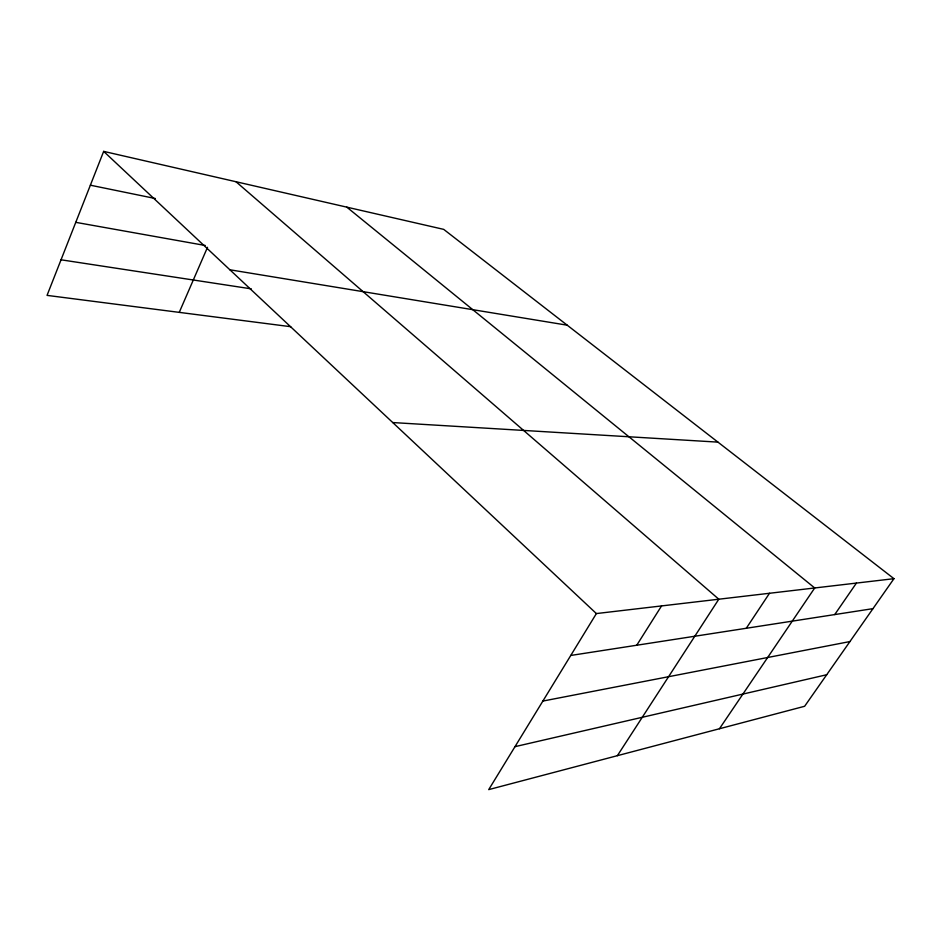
<?xml version="1.0" encoding="UTF-8"?>
<svg xmlns="http://www.w3.org/2000/svg" width="941" height="941" viewBox="0 0 941 941"><rect width="100%" height="100%" fill="white"/><g stroke="black" fill="none" stroke-linecap="round" stroke-linejoin="round"><path stroke-width="1.41" d="M893.95 578.68L596.382 613.567L488.72 789.617L804.626 706.279L893.95 578.68L443.705 229.369L103.663 151.383L47.05 295.38L290.757 326.703M179.249 312.377L207.514 247.295M636.751 645.232L661.558 605.922M617.39 755.67L718.806 599.205L235.979 181.731M746.284 628.27L769.503 593.265M719.442 728.746L814.706 587.972L346.829 207.161M834.726 614.567L856.416 583.079M514.986 746.66L826.692 674.744M542.875 701.069L849.923 641.562M570.764 655.454L872.966 608.651M392.762 422.556L717.948 442.129M61.047 259.798L251.294 288.852M229.898 269.785L567.211 325.186M75.774 222.347L205.209 245.472M90.371 185.201L155.324 198.516M103.663 151.383L596.382 613.567"/></g></svg>
